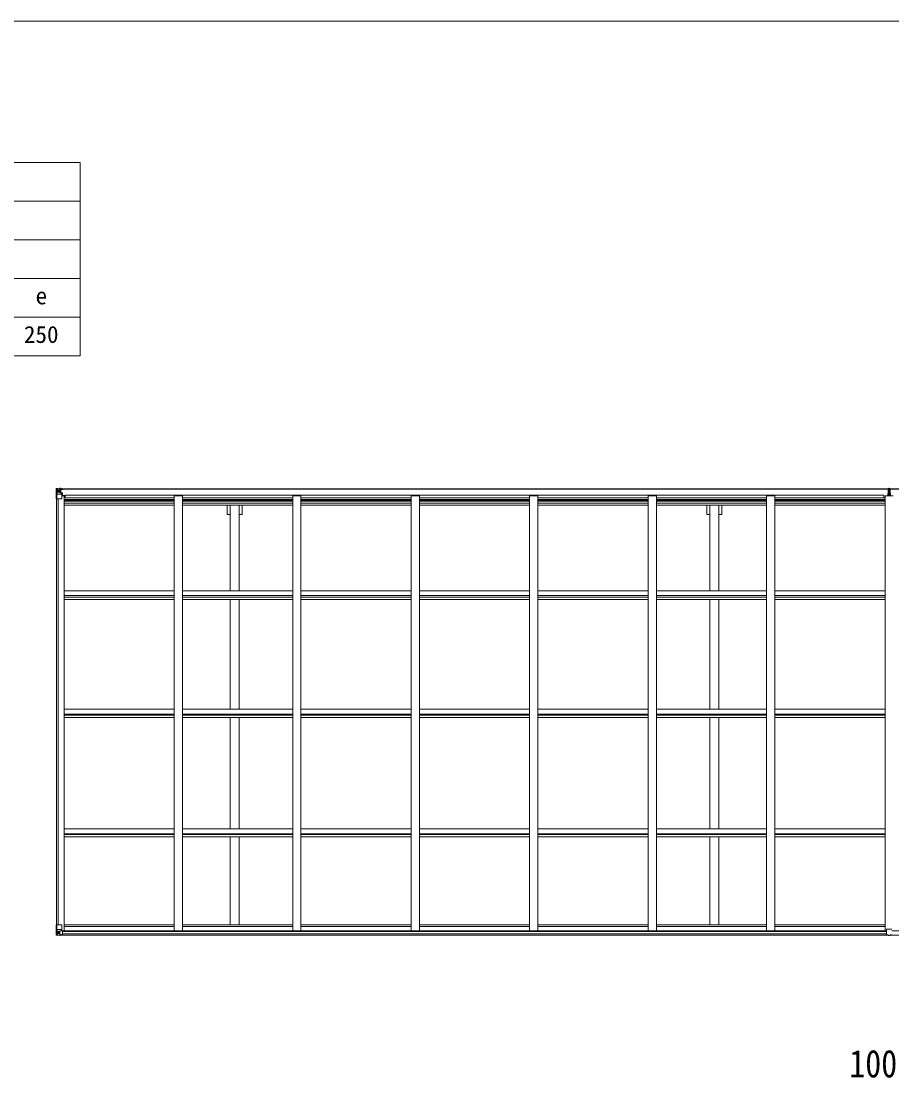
# Model space of a CAD drawing. Units: millimetres at full size; details may follow other scales. Extents: x -9783 to 9892, y -6828 to 6752.
# Drawn here: x -2884 to 2379, y 368 to 6752 of the extents above; entities that cross this region are included whole.
import ezdxf
from ezdxf.enums import TextEntityAlignment as Align

# ---------------------------------------------------------------- set-up
doc = ezdxf.new("R2010")
doc.units = ezdxf.units.MM
doc.header["$LTSCALE"] = 35
for name, color, linetype, lineweight in [('0-1_本体', 4, 'Continuous', 9), ('0-2_部品', 7, 'Continuous', 9), ('0-A_寸法', 6, 'Continuous', 9), ('1-0_FRAME', 7, 'Continuous', 18), ('F-0_240', 7, 'Continuous', 9)]:
    doc.layers.add(name, color=color, linetype=linetype, lineweight=lineweight)
doc.styles.add('ＭＳ ゴシック', font='')
doc.styles.get('ＭＳ ゴシック').set_extended_font_data('MS Gothic')

msp = doc.modelspace()

# ---------------------------------------------------------------- linework, layer by layer
at = {"layer": '0-1_本体'}
for p, q in [((2355.81, 3927.39), (-2648.19, 3927.39)), ((2355.81, 3925.33), (-2648.19, 3925.33)), ((2368.81, 3927.39), (7372.81, 3927.39)), ((2368.81, 3925.33), (7372.81, 3925.33)), ((-2669.69, 1291.53), (-2669.69, 3866.63)), ((-2660.69, 1291.53), (-2660.69, 3866.63)), ((-2659.99, 1291.53), (-2659.99, 3866.63)), ((-2637.69, 3885.1), (-2624.69, 3885.1)), ((-2624.69, 1255.18), (-2624.69, 3885.1)), ((-1958.69, 3862.69), (-2624.69, 3862.69)), ((-2624.69, 3855.62), (-1958.69, 3855.62)), ((-1958.69, 3851.83), (-2624.69, 3851.83)), ((-1958.69, 3840.49), (-2624.69, 3840.49)), ((-1958.69, 3872.06), (-2617.19, 3872.06)), ((-1958.69, 3885.1), (-1908.69, 3885.1)), ((-1958.69, 1255.18), (-1958.69, 3885.1)), ((-1908.69, 1255.18), (-1908.69, 3885.1)), ((-1242.69, 3872.06), (-1908.69, 3872.06)), ((-1242.69, 3862.69), (-1908.69, 3862.69)), ((-1908.69, 3855.62), (-1242.69, 3855.62)), ((-1242.69, 3851.83), (-1908.69, 3851.83)), ((-1242.69, 3840.49), (-1908.69, 3840.49)), ((-1242.69, 3885.1), (-1192.69, 3885.1)), ((-1242.69, 1255.18), (-1242.69, 3885.1)), ((-1192.69, 1255.18), (-1192.69, 3885.1)), ((-526.69, 3872.06), (-1192.69, 3872.06)), ((-526.69, 3862.69), (-1192.69, 3862.69)), ((-1192.69, 3855.62), (-526.69, 3855.62)), ((-526.69, 3851.83), (-1192.69, 3851.83)), ((-526.69, 3840.49), (-1192.69, 3840.49)), ((-526.69, 3885.1), (-476.69, 3885.1)), ((-526.69, 1255.18), (-526.69, 3885.1)), ((-476.69, 1255.18), (-476.69, 3885.1)), ((189.31, 3872.06), (-476.69, 3872.06)), ((189.31, 3862.69), (-476.69, 3862.69)), ((-476.69, 3855.62), (189.31, 3855.62)), ((189.31, 3851.83), (-476.69, 3851.83)), ((189.31, 3840.49), (-476.69, 3840.49)), ((189.31, 3885.1), (239.31, 3885.1)), ((189.31, 1255.18), (189.31, 3885.1)), ((239.31, 1255.18), (239.31, 3885.1)), ((905.31, 3872.06), (239.31, 3872.06)), ((905.31, 3862.69), (239.31, 3862.69)), ((239.31, 3855.62), (905.31, 3855.62)), ((905.31, 3851.83), (239.31, 3851.83)), ((905.31, 3840.49), (239.31, 3840.49)), ((905.31, 3885.1), (955.31, 3885.1)), ((905.31, 1255.18), (905.31, 3885.1)), ((955.31, 1255.18), (955.31, 3885.1)), ((1621.31, 3872.06), (955.31, 3872.06)), ((1621.31, 3862.69), (955.31, 3862.69)), ((955.31, 3855.62), (1621.31, 3855.62)), ((1621.31, 3851.83), (955.31, 3851.83)), ((1621.31, 3840.49), (955.31, 3840.49)), ((1621.31, 3885.1), (1671.31, 3885.1)), ((1621.31, 1255.18), (1621.31, 3885.1)), ((1671.31, 1255.18), (1671.31, 3885.1)), ((2337.31, 3872.06), (1671.31, 3872.06)), ((2337.31, 3862.69), (1671.31, 3862.69)), ((1671.31, 3855.62), (2337.31, 3855.62)), ((2337.31, 3851.83), (1671.31, 3851.83)), ((2337.31, 3840.49), (1671.31, 3840.49)), ((2329.81, 3887.13), (2329.81, 3872.06)), ((2337.31, 3885.1), (2387.31, 3885.1)), ((2337.31, 1255.18), (2337.31, 3885.1)), ((-1958.69, 3827.66), (-2624.69, 3827.66)), ((-1242.69, 3827.66), (-1908.69, 3827.66)), ((-1621.19, 3310.1), (-1621.19, 3827.66)), ((-1566.19, 3310.1), (-1566.19, 3827.66)), ((-1548.49, 3771.39), (-1566.19, 3771.39)), ((-1548.49, 3771.39), (-1548.49, 3827.66)), ((-526.69, 3827.66), (-1192.69, 3827.66)), ((189.31, 3827.66), (-476.69, 3827.66)), ((905.31, 3827.66), (239.31, 3827.66)), ((1621.31, 3827.66), (955.31, 3827.66)), ((1278.81, 3310.1), (1278.81, 3827.66)), ((1333.81, 3310.1), (1333.81, 3827.66)), ((1351.51, 3771.39), (1333.81, 3771.39)), ((1351.51, 3771.39), (1351.51, 3827.66)), ((2337.31, 3827.66), (1671.31, 3827.66)), ((-1958.69, 3310.1), (-2624.69, 3310.1)), ((-1958.69, 3281.13), (-2624.69, 3281.13)), ((-1958.69, 3270.98), (-2624.69, 3270.98)), ((-1958.69, 3258.14), (-2624.69, 3258.14)), ((-1242.69, 3310.1), (-1908.69, 3310.1)), ((-1242.69, 3281.13), (-1908.69, 3281.13)), ((-1242.69, 3270.98), (-1908.69, 3270.98)), ((-1242.69, 3258.14), (-1908.69, 3258.14)), ((-1621.19, 2595.32), (-1621.19, 3258.14)), ((-1566.19, 2595.32), (-1566.19, 3258.14)), ((-526.69, 3310.1), (-1192.69, 3310.1)), ((-526.69, 3281.13), (-1192.69, 3281.13)), ((-526.69, 3270.98), (-1192.69, 3270.98)), ((-526.69, 3258.14), (-1192.69, 3258.14)), ((189.31, 3310.1), (-476.69, 3310.1)), ((189.31, 3281.13), (-476.69, 3281.13)), ((189.31, 3270.98), (-476.69, 3270.98)), ((189.31, 3258.14), (-476.69, 3258.14)), ((905.31, 3310.1), (239.31, 3310.1)), ((905.31, 3281.13), (239.31, 3281.13)), ((905.31, 3270.98), (239.31, 3270.98)), ((905.31, 3258.14), (239.31, 3258.14)), ((1621.31, 3310.1), (955.31, 3310.1)), ((1621.31, 3281.13), (955.31, 3281.13)), ((1621.31, 3270.98), (955.31, 3270.98)), ((1621.31, 3258.14), (955.31, 3258.14)), ((1278.81, 2595.32), (1278.81, 3258.14)), ((1333.81, 2595.32), (1333.81, 3258.14)), ((2337.31, 3310.1), (1671.31, 3310.1)), ((2337.31, 3281.13), (1671.31, 3281.13)), ((2337.31, 3270.98), (1671.31, 3270.98)), ((2337.31, 3258.14), (1671.31, 3258.14)), ((-1958.69, 2595.32), (-2624.69, 2595.32)), ((-1958.69, 2565.87), (-2624.69, 2565.87)), ((-1958.69, 2558.73), (-2624.69, 2558.73)), ((-1242.69, 2595.32), (-1908.69, 2595.32)), ((-1242.69, 2565.87), (-1908.69, 2565.87)), ((-1242.69, 2558.73), (-1908.69, 2558.73)), ((-526.69, 2595.32), (-1192.69, 2595.32)), ((-526.69, 2565.87), (-1192.69, 2565.87)), ((-526.69, 2558.73), (-1192.69, 2558.73)), ((189.31, 2595.32), (-476.69, 2595.32)), ((189.31, 2565.87), (-476.69, 2565.87)), ((189.31, 2558.73), (-476.69, 2558.73)), ((905.31, 2595.32), (239.31, 2595.32)), ((905.31, 2565.87), (239.31, 2565.87)), ((905.31, 2558.73), (239.31, 2558.73)), ((1621.31, 2595.32), (955.31, 2595.32)), ((1621.31, 2565.87), (955.31, 2565.87)), ((1621.31, 2558.73), (955.31, 2558.73)), ((2337.31, 2595.32), (1671.31, 2595.32)), ((2337.31, 2565.87), (1671.31, 2565.87)), ((2337.31, 2558.73), (1671.31, 2558.73)), ((-1958.69, 2545.77), (-2624.69, 2545.77)), ((-1242.69, 2545.77), (-1908.69, 2545.77)), ((-1621.19, 1871.4), (-1621.19, 2545.77)), ((-1566.19, 1871.4), (-1566.19, 2545.77)), ((-526.69, 2545.77), (-1192.69, 2545.77)), ((189.31, 2545.77), (-476.69, 2545.77)), ((905.31, 2545.77), (239.31, 2545.77)), ((1621.31, 2545.77), (955.31, 2545.77)), ((1278.81, 1871.4), (1278.81, 2545.77)), ((1333.81, 1871.4), (1333.81, 2545.77)), ((2337.31, 2545.77), (1671.31, 2545.77)), ((-1958.69, 1871.4), (-2624.69, 1871.4)), ((-1242.69, 1871.4), (-1908.69, 1871.4)), ((-526.69, 1871.4), (-1192.69, 1871.4)), ((189.31, 1871.4), (-476.69, 1871.4)), ((905.31, 1871.4), (239.31, 1871.4)), ((1621.31, 1871.4), (955.31, 1871.4)), ((2337.31, 1871.4), (1671.31, 1871.4)), ((-1958.69, 1841.65), (-2624.69, 1841.65)), ((-1958.69, 1837.35), (-2624.69, 1837.35)), ((-1958.69, 1824.33), (-2624.69, 1824.33)), ((-1242.69, 1841.65), (-1908.69, 1841.65)), ((-1242.69, 1837.35), (-1908.69, 1837.35)), ((-1242.69, 1824.33), (-1908.69, 1824.33)), ((-1621.19, 1292.42), (-1621.19, 1824.33)), ((-1566.19, 1292.42), (-1566.19, 1824.33)), ((-526.69, 1841.65), (-1192.69, 1841.65)), ((-526.69, 1837.35), (-1192.69, 1837.35)), ((-526.69, 1824.33), (-1192.69, 1824.33)), ((189.31, 1841.65), (-476.69, 1841.65)), ((189.31, 1837.35), (-476.69, 1837.35)), ((189.31, 1824.33), (-476.69, 1824.33)), ((905.31, 1841.65), (239.31, 1841.65)), ((905.31, 1837.35), (239.31, 1837.35)), ((905.31, 1824.33), (239.31, 1824.33)), ((1621.31, 1841.65), (955.31, 1841.65)), ((1621.31, 1837.35), (955.31, 1837.35)), ((1621.31, 1824.33), (955.31, 1824.33)), ((1278.81, 1292.42), (1278.81, 1824.33)), ((1333.81, 1292.42), (1333.81, 1824.33)), ((2337.31, 1841.65), (1671.31, 1841.65)), ((2337.31, 1837.35), (1671.31, 1837.35)), ((2337.31, 1824.33), (1671.31, 1824.33)), ((-1959.27, 1283.29), (-2625.27, 1283.29)), ((-1959, 1292.42), (-2625, 1292.42)), ((-1243.27, 1283.29), (-1909.27, 1283.29)), ((-1243, 1292.42), (-1909, 1292.42)), ((-527.27, 1283.29), (-1193.27, 1283.29)), ((-527, 1292.42), (-1193, 1292.42)), ((188.73, 1283.29), (-477.27, 1283.29)), ((189, 1292.42), (-477, 1292.42)), ((904.73, 1283.29), (238.73, 1283.29)), ((905, 1292.42), (239, 1292.42)), ((1620.73, 1283.29), (954.73, 1283.29)), ((1621, 1292.42), (955, 1292.42)), ((2336.73, 1283.29), (1670.73, 1283.29)), ((2337, 1292.42), (1671, 1292.42)), ((-2643.19, 1230.68), (2355.81, 1230.68)), ((-2643.19, 1229.73), (2355.81, 1229.73)), ((-2633.72, 1255.18), (2346.35, 1255.18)), ((-2633.19, 1252.82), (2345.81, 1252.82)), ((-2633.19, 1237.17), (2345.81, 1237.17)), ((7367.81, 1230.68), (2368.81, 1230.68)), ((7367.81, 1229.73), (2368.81, 1229.73)), ((7358.35, 1255.18), (2378.28, 1255.18))]:
    msp.add_line(p, q, dxfattribs=at)
for points in [[(-2617.19, 3872.06), (-2617.19, 3887.13), (2329.81, 3887.13)], [(-1621.19, 3771.39), (-1638.89, 3771.39), (-1638.89, 3827.66)], [(1278.81, 3771.39), (1261.11, 3771.39), (1261.11, 3827.66)]]:
    msp.add_lwpolyline(points, dxfattribs=at)
at = {"layer": '0-2_部品'}
for p, q in [((-2671.69, 3927.34), (-2671.69, 3927.3)), ((-2670.75, 3928.34), (-2670.75, 3928.34)), ((-2670.75, 3928.29), (-2670.75, 3928.33)), ((-2661.78, 3928.72), (-2669.7, 3928.25)), ((-2668.84, 3927.28), (-2668.84, 3927.21)), ((-2668.84, 3866.63), (-2668.84, 3927.21)), ((-2668.3, 3893.51), (-2664.16, 3905.59)), ((-2664.87, 3923.84), (-2667.61, 3927.5)), ((-2664.02, 3920.33), (-2661.69, 3920.39)), ((-2664.02, 3906.86), (-2664.02, 3920.33)), ((-2661.69, 3906.82), (-2664.02, 3906.86)), ((-2649.69, 3929.51), (-2661.69, 3928.73)), ((-2661.69, 3920.38), (-2649.69, 3920.38)), ((-2661.69, 3906.83), (-2649.69, 3906.83)), ((-2661.69, 3906.82), (-2661.69, 3906.83)), ((-2656.21, 3913.19), (-2656.21, 3912.23)), ((-2650.69, 3920.38), (-2649.69, 3920.38)), ((-2643.19, 3930.02), (-2649.69, 3929.63)), ((-2649.69, 3903.53), (-2649.69, 3929.63)), ((-2649.69, 3928.74), (-2643.19, 3929.14)), ((-2648.19, 3923.92), (-2649.69, 3923.92)), ((-2648.19, 3920.38), (-2649.69, 3920.38)), ((-2648.19, 3906.83), (-2649.69, 3906.83)), ((-2648.86, 3903.27), (-2638.51, 3901.62)), ((-2648.86, 3902.64), (-2648.86, 3903.27)), ((-2638.51, 3900.98), (-2648.86, 3902.64)), ((-2643.19, 3928.21), (-2648.19, 3928.13)), ((-2647.69, 3923.56), (-2648.19, 3923.56)), ((-2644.19, 3918.63), (-2648.19, 3918.63)), ((-2644.19, 3910.42), (-2648.19, 3910.42)), ((-2648.08, 3922.26), (-2644.19, 3922.26)), ((-2647.69, 3924.59), (-2647.69, 3922.63)), ((-2639.69, 3924.59), (-2647.69, 3924.59)), ((-2639.69, 3924.56), (-2647.69, 3924.56)), ((-2637.69, 3922.72), (-2647.69, 3922.63)), ((-2647.69, 3922.47), (-2647.69, 3922.63)), ((-2647.69, 3922.63), (-2647.69, 3922.63)), ((-2644.19, 3902.52), (-2644.19, 3922.49)), ((-2643.19, 3929.14), (-2643.19, 3930.02)), ((-2643.19, 3928.62), (-2643.19, 3929.14)), ((-2643.19, 3928.62), (-2643.19, 3928.21)), ((-2643.19, 3928.21), (-2643.19, 3927.39)), ((-2638.51, 3901.62), (-2638.51, 3900.98)), ((-2638.24, 3901.54), (-2634.19, 3901.5)), ((-2638.19, 3927.83), (-2638.19, 3927.39)), ((-2637.89, 3927.83), (-2638.19, 3927.83)), ((-2637.89, 3927.83), (-2636.2, 3927.39)), ((-2637.69, 3924.33), (-2632.69, 3924.33)), ((-2637.69, 3922.72), (-2637.69, 3924.33)), ((-2637.69, 3867.63), (-2637.69, 3900.72)), ((-2633.19, 3901.49), (-2634.19, 3901.5)), ((-2634.19, 3899.77), (-2633.19, 3899.78)), ((-2633.19, 3886.31), (-2633.19, 3901.49)), ((-2632.69, 3925.33), (-2632.69, 3924.33)), ((-2632.69, 3924.33), (-2631.69, 3924.33)), ((-2631.69, 3924.33), (-2631.69, 3925.33)), ((-2631.69, 3924.33), (-2631.69, 3922.76)), ((-2631.69, 3922.64), (-2631.69, 3922.76)), ((2353.81, 3898.05), (2360.81, 3898.11)), ((2353.81, 3896.68), (2360.81, 3896.61)), ((2353.81, 3885.29), (2353.81, 3896.18)), ((2355.81, 3929.11), (2360.66, 3929.41)), ((2355.81, 3926.11), (2355.81, 3929.11)), ((2360.81, 3926.42), (2355.81, 3926.11)), ((2355.81, 3924.61), (2355.81, 3926.11)), ((2356.81, 3923.61), (2360.81, 3923.61)), ((2356.81, 3921.78), (2356.81, 3923.61)), ((2356.81, 3921.78), (2360.81, 3921.71)), ((2356.81, 3918.18), (2356.81, 3921.78)), ((2356.81, 3918.18), (2360.81, 3918.12)), ((2356.81, 3909.95), (2356.81, 3918.18)), ((2356.81, 3909.95), (2360.81, 3909.91)), ((2356.81, 3898.08), (2356.81, 3909.95)), ((2360.66, 3929.41), (2362.31, 3929.51)), ((2362.31, 3926.51), (2360.81, 3926.42)), ((2360.81, 3923.61), (2360.81, 3926.42)), ((2360.81, 3923.61), (2360.81, 3912.9)), ((2360.81, 3912.9), (2363.81, 3912.9)), ((2360.81, 3905.83), (2360.81, 3912.9)), ((2360.81, 3905.83), (2363.81, 3905.83)), ((2360.81, 3896.19), (2360.81, 3905.83)), ((2360.81, 3896.19), (2363.81, 3896.19)), ((2360.81, 3889.11), (2360.81, 3896.19)), ((2362.31, 3929.51), (2362.31, 3926.51)), ((2368.81, 3926.11), (2362.31, 3926.51)), ((2363.81, 3923.61), (2367.81, 3923.61)), ((2363.81, 3923.61), (2363.81, 3912.9)), ((2363.81, 3921.71), (2367.81, 3921.71)), ((2363.81, 3905.83), (2363.81, 3912.9)), ((2363.81, 3896.19), (2363.81, 3905.83)), ((2370.81, 3897.55), (2363.81, 3897.61)), ((2363.81, 3889.11), (2363.81, 3896.19)), ((2367.81, 3921.71), (2367.81, 3923.61)), ((2367.81, 3898.08), (2367.81, 3909.91)), ((2368.81, 3924.61), (2368.81, 3926.11)), ((2370.81, 3896.68), (2370.81, 3897.55)), ((2370.81, 3885.29), (2370.81, 3896.18)), ((-2668.84, 3866.63), (-2638.69, 3866.63)), ((-2668.3, 3893.51), (-2661.69, 3893.29)), ((-2661.69, 3893.29), (-2637.69, 3893.29)), ((-2633.19, 3889.63), (-2637.69, 3889.63)), ((-2617.19, 3886.31), (-2637.69, 3886.31)), ((2360.81, 3889.11), (2363.81, 3889.11)), ((2360.81, 3889.11), (2360.81, 3885.29)), ((2363.81, 3889.11), (2363.81, 3885.29)), ((-2671.69, 1291.53), (-2638.69, 1291.53)), ((-2671.69, 1230.82), (-2671.69, 1291.53)), ((-2668.84, 1291.53), (-2668.84, 1230.95)), ((-2637.69, 1290.53), (-2637.69, 1257.43)), ((-2670.75, 1229.86), (-2670.75, 1229.82)), ((-2661.78, 1229.43), (-2669.7, 1229.91)), ((-2668.84, 1230.88), (-2668.84, 1230.95)), ((-2668.3, 1264.65), (-2661.69, 1264.86)), ((-2668.3, 1264.65), (-2664.16, 1252.56)), ((-2664.87, 1234.32), (-2667.61, 1230.65)), ((-2661.69, 1251.33), (-2664.02, 1251.3)), ((-2664.02, 1251.3), (-2664.02, 1237.83)), ((-2664.02, 1237.83), (-2661.69, 1237.77)), ((-2661.69, 1264.86), (-2637.69, 1264.86)), ((-2661.69, 1251.33), (-2661.69, 1251.33)), ((-2649.69, 1251.33), (-2661.69, 1251.33)), ((-2661.69, 1237.77), (-2649.69, 1237.77)), ((-2649.69, 1228.64), (-2661.69, 1229.43)), ((-2657.17, 1244.97), (-2657.17, 1245.93)), ((-2649.69, 1255.32), (-2643.19, 1255.32)), ((-2649.69, 1255.32), (-2649.69, 1228.53)), ((-2638.51, 1257.17), (-2648.86, 1255.52)), ((-2648.86, 1255.52), (-2648.86, 1255.32)), ((-2646.16, 1255.32), (-2638.51, 1256.54)), ((-2643.19, 1255.32), (-2634.19, 1255.28)), ((-2643.19, 1228.13), (-2643.19, 1234.08)), ((-2634.19, 1233.51), (-2643.19, 1233.45)), ((-2638.51, 1256.54), (-2638.51, 1257.17)), ((-2633.19, 1254.37), (-2633.19, 1234.22)), ((2345.81, 1233.27), (2345.81, 1265.59)), ((2345.81, 1233.27), (2345.81, 1233.23)), ((2377.81, 1266.59), (2346.81, 1266.59)), ((2355.81, 1232.5), (2346.81, 1232.56)), ((2368.81, 1232.5), (2377.81, 1232.56))]:
    msp.add_line(p, q, dxfattribs=at)
for points in [[(-2671.69, 3927.3), (-2671.69, 3866.63), (-2668.84, 3866.63)], [(-2670.75, 3928.34), (-2661.69, 3928.89), (-2649.69, 3929.63)], [(-2658.13, 3914.15), (-2659.09, 3914.15), (-2659.09, 3915.11), (-2658.13, 3915.11)], [(-2657.17, 3916.07), (-2657.17, 3917.03), (-2656.21, 3917.03), (-2656.21, 3916.07)], [(-2656.21, 3912.23), (-2657.17, 3912.23), (-2657.17, 3913.19)], [(-2655.25, 3915.11), (-2654.29, 3915.11), (-2654.29, 3914.15), (-2655.25, 3914.15)], [(-2643.19, 3928.62), (-2648.19, 3928.62), (-2648.19, 3903.16)], [(-2647.69, 3923.56), (-2639.69, 3923.56), (-2639.69, 3925.33)], [(-2632.69, 3922.6), (-2647.69, 3922.47), (-2647.69, 3922.47)], [(-2637.69, 3922.72), (-2637.69, 3922.71), (-2631.69, 3922.76)], [(-2634.19, 3901.5), (-2634.19, 3899.77), (-2637.69, 3899.75)], [(2360.81, 3897.61), (2353.81, 3897.55), (2353.81, 3898.05)], [(2360.81, 3896.11), (2353.81, 3896.18), (2353.81, 3896.68), (2353.81, 3897.55)], [(2362.31, 3929.51), (2368.81, 3929.11), (2368.81, 3926.11)], [(2363.81, 3918.12), (2367.81, 3918.12), (2367.81, 3921.71)], [(2363.81, 3909.91), (2367.81, 3909.91), (2367.81, 3918.12)], [(2363.81, 3898.11), (2370.81, 3898.05), (2370.81, 3897.55)], [(2363.81, 3896.61), (2370.81, 3896.68), (2370.81, 3896.18), (2363.81, 3896.11)], [(-2670.75, 1229.82), (-2661.69, 1229.26), (-2643.19, 1228.13)], [(-2658.13, 1243.05), (-2659.09, 1243.05), (-2659.09, 1244.01), (-2658.13, 1244.01)], [(-2657.17, 1245.93), (-2656.21, 1245.93), (-2656.21, 1244.97)], [(-2656.21, 1242.09), (-2656.21, 1241.13), (-2657.17, 1241.13), (-2657.17, 1242.09)], [(-2655.25, 1244.01), (-2654.29, 1244.01), (-2654.29, 1243.05), (-2655.25, 1243.05)], [(-2633.19, 1234.22), (-2633.2, 1234.11), (-2643.19, 1234.08)], [(2362.31, 1227.07), (2355.81, 1227.47), (2355.81, 1232.5)], [(2362.31, 1227.07), (2368.81, 1227.47), (2368.81, 1232.5)]]:
    msp.add_lwpolyline(points, dxfattribs=at)
for centre in [(-2656.69, 3914.63), (-2656.69, 1243.53)]:
    msp.add_circle(centre, 5.3, dxfattribs=at)
for centre, radius, start, end in [((-2670.69, 3927.34), 1, 93.50017, 180.00079), ((-2670.69, 3927.33), 0.999, 93.4424, 179.95083), ((-2670.69, 3927.3), 0.999, 93.4424, 179.95083), ((-2669.53, 3940.94), 12.7, 269.24466, 275.10311), ((-2667.56, 3927.33), 1.28, 131.17831, 182.45895), ((-2658.13, 3916.07), 0.96, 270, 0), ((-2658.13, 3913.19), 0.96, 0, 90), ((-2655.25, 3916.07), 0.96, 180, 270), ((-2655.25, 3913.19), 0.96, 90, 180), ((-2648.75, 3904.2), 0.937, 182.32209, 263.26766), ((-2648.75, 3903.57), 0.937, 182.32209, 263.26766), ((-2647.69, 3925.09), 0.5, 179.99802, 269.99691), ((-2647.69, 3925.06), 0.5, 180.00109, 270.00109), ((-2647.69, 3922.13), 0.5, 90.52895, 180.04464), ((-2647.67, 3921.95), 0.513, 91.88028, 181.04707), ((-2638.62, 3900.69), 0.937, 2.32209, 83.26766), ((-2638.62, 3900.05), 0.937, 2.32209, 83.26766), ((-2632.55, 3930.29), 7.69, 268.96999, 276.43426), ((2356.81, 3924.61), 1, 180, 270), ((2367.81, 3924.61), 1, 270, 0), ((-2638.69, 3867.63), 1, 270, 0), ((-2638.69, 1290.53), 1, 0, 90), ((-2670.69, 1230.86), 0.999, 180.04917, 266.5576), ((-2670.69, 1230.82), 0.999, 180.04917, 266.5576), ((-2670.69, 1230.82), 1, 179.99921, 266.49983), ((-2669.53, 1217.21), 12.7, 84.89689, 90.75534), ((-2667.56, 1230.82), 1.28, 177.54105, 228.82169), ((-2658.13, 1244.97), 0.96, 270, 0), ((-2658.13, 1242.09), 0.96, 0, 90), ((-2655.25, 1244.97), 0.96, 180, 270), ((-2655.25, 1242.09), 0.96, 90, 180), ((-2648.75, 1254.59), 0.937, 96.73234, 129.06602), ((-2638.62, 1258.1), 0.937, 276.73234, 357.67791), ((-2638.62, 1257.47), 0.937, 276.73234, 357.67791), ((2346.81, 1265.59), 1, 90, 180), ((2377.81, 1265.59), 1, 0, 90)]:
    msp.add_arc(centre, radius, start, end, dxfattribs=at)
for centre, major_axis, ratio, start_param, end_param in [((-2469.75, 3940.65), (201, 12.36), 0.060933, 3.1373463, 3.1378449), ((-2668.75, 3928.42), (2, 0.12), 0.060933, 3.1378449, 4.2119296), ((-2667.58, 3895.85), (0.85, 2.32), 0.403757, 2.3087461, 3.2744049), ((-2668.56, 3925.32), (-0.02, 3), 0.466854, 5.5234897, 6.1575023), ((-2666.89, 3920.25), (0.03, 5), 0.573921, 4.7320603, 5.5159136), ((-2665.42, 3906.88), (0, 3), 0.468246, 4.2703918, 4.7058971), ((-2743.44, 3920.38), (81.75, 0), 0.061163, 0, 0.0007725), ((2360.84, 3926.42), (0.18, -2.99), 0.008711, 3.1415927, 4.7113235), ((2188.94, 3915.9), (171.87, 10.52), 0.017422, 6.2821194, 6.2831848), ((-2668.75, 1229.74), (2, -0.12), 0.060933, 2.0712557, 3.1453404), ((-2469.75, 1217.51), (201, -12.36), 0.060933, 3.1453404, 3.145839), ((-2667.58, 1262.3), (0.85, -2.32), 0.403757, 3.0087805, 3.9744392), ((-2668.56, 1232.84), (-0.02, -3), 0.466854, 0.125683, 0.7596956), ((-2666.89, 1237.91), (0.03, -5), 0.573921, 0.7672717, 1.551125), ((-2665.42, 1251.28), (0, -3), 0.468246, 1.5772882, 2.0127935), ((-2743.44, 1237.77), (81.75, 0), 0.061163, 6.2824128, 6.2831853), ((-2634.19, 1254.38), (1, -0.021), 0.906239, 0.0187047, 1.589501), ((-2634.19, 1234.21), (1, 0.012), 0.707053, 4.7036637, 6.124411), ((2346.81, 1233.26), (1, -0.012), 0.707053, 3.2044821, 4.7211143), ((2377.81, 1233.26), (-1, -0.012), 0.707053, 1.562071, 3.0787032)]:
    msp.add_ellipse(centre, major_axis=major_axis, ratio=ratio, start_param=start_param, end_param=end_param, dxfattribs=at)
at = {"layer": '1-0_FRAME'}
for p, q in [((-9294.96, 5897.55), (-2528.29, 5897.55)), ((-8128.29, 5664.21), (-2528.29, 5664.21)), ((-8128.29, 5430.88), (-2528.29, 5430.88)), ((-8128.29, 5197.55), (-2528.29, 5197.55))]:
    msp.add_line(p, q, dxfattribs=at)
for points in [[(-2528.29, 5897.55), (-2528.29, 5197.55), (-2528.29, 4730.88)], [(-9294.96, 4964.21), (-8128.29, 4964.21), (-2528.29, 4964.21)], [(-9294.96, 4730.88), (-8711.62, 4730.88), (-5328.29, 4730.88), (-3461.62, 4730.88), (-2528.29, 4730.88)]]:
    msp.add_lwpolyline(points, dxfattribs=at)
at = {"layer": 'F-0_240', "color": 5}
msp.add_line((-9783.03, 6751.9), (9396.97, 6751.9), dxfattribs=at)

# ---------------------------------------------------------------- texts
at = {"layer": '0-A_寸法', "color": 7, "style": 'ＭＳ ゴシック', "width": 0.85}
msp.add_text('10064', height=166.8, dxfattribs=at).set_placement((2121.69, 320.57), align=Align.BOTTOM_LEFT)
at = {"layer": '1-0_FRAME', "style": 'ＭＳ ゴシック'}
for s, p in [('e', (-2796.87, 5010.39)), ('250', (-2867.35, 4777.06))]:
    msp.add_text(s, height=102.6, dxfattribs=at).set_placement(p, align=Align.BOTTOM_LEFT)

doc.saveas('drawing.dxf')
